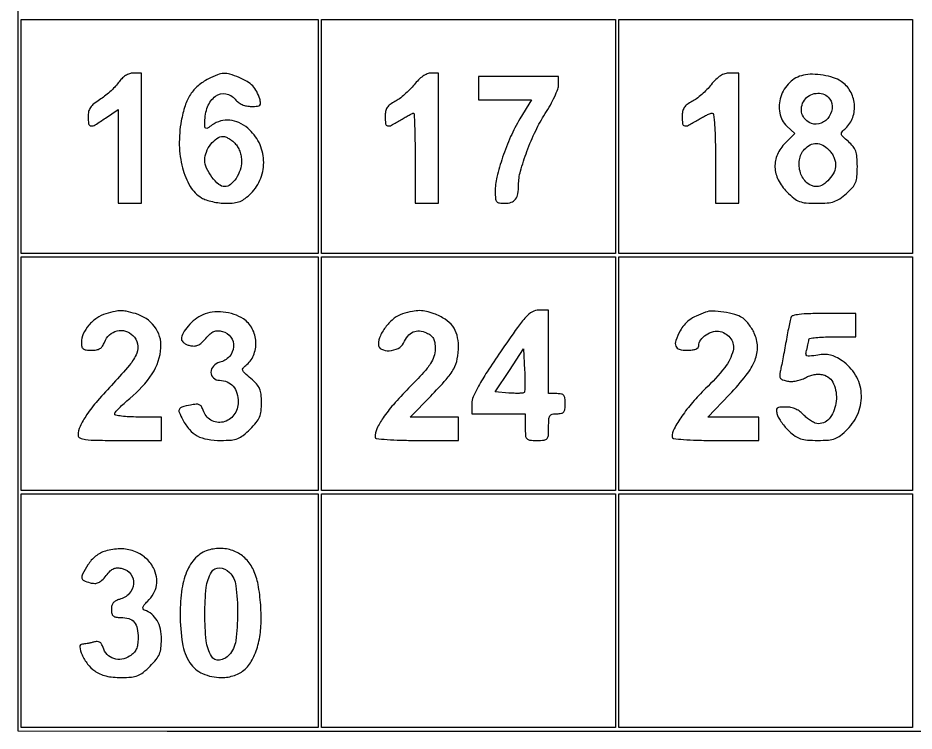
# Model space of a CAD drawing. Extents: x 16 to 642, y 26 to 500.
# Drawn here: x 16 to 284.5, y 26 to 239.5 of the extents above; entities that cross this region are included whole.
import ezdxf

# ---------------------------------------------------------------- set-up
doc = ezdxf.new("R2010")
doc.units = 0

msp = doc.modelspace()

# ---------------------------------------------------------------- linework, layer by layer
for points in [[(16, 249), (16, 26), (60.75, 25.993653, 0.000024), (90.165552, 25.990868, 0.000002), (171.156885, 25.9873, 0.000002), (267.752069, 25.98384, 0.000002), (373.762799, 25.980939), (642.025599, 25.974572), (642.262799, 248.987295), (642.5, 472.000018), (329.25, 472.000009), (16, 472)], [(46.050201, 220.070501, -0.034357), (45.001228, 218.792949, -0.018727), (43.554104, 217.369374, -0.018582), (41.96771, 216.026151, -0.02797), (40.482107, 214.988941, 0.029362), (38.767515, 213.784747, 0.074647), (37.732635, 212.675635, 0.090718), (37.184773, 211.451546, 0.060044), (37, 209.918441, 0.042504), (37.18075, 207.796018, 0.344878), (37.856705, 207.182924, 0.157958), (39.118662, 207.492902, 0.010664), (42.267865, 209.536051), (46, 212.072102), (46, 198.036051), (46, 184), (49.5, 184), (53, 184), (53, 203.5), (53, 223), (50.568094, 223, 0.082637), (49.402249, 222.805991, 0.061444), (48.22659, 222.234408, 0.054189), (47.092205, 221.310421, 0.040075)], [(73.071085, 221.248446, 0.057358), (69.960531, 219.183116, 0.074329), (67.701303, 216.615954, 0.065021), (66.091684, 213.227182, 0.033051), (64.933812, 208.644813, 0.05096), (64.358793, 201.435196, 0.058832), (65.318797, 194.611587, 0.067266), (67.608029, 189.0681, 0.12852), (70.978784, 185.671604, 0.05262), (72.384182, 185.029744, 0.024908), (74.304723, 184.491034, 0.024361), (76.389889, 184.122457, 0.031571), (78.327369, 184, 0.027959), (80.774839, 184.136964, 0.066322), (82.541469, 184.577267, 0.069348), (84.083713, 185.450458, 0.032947), (85.80385, 186.957696, 0.104944), (88.760678, 191.507657, 0.104294), (89.623383, 196.876796, 0.103723), (88.244717, 202.16073, 0.102698), (84.856523, 206.467274, 0.066071), (82.223622, 208.145814, 0.086232), (79.470482, 208.888729, 0.091417), (76.753752, 208.641367, 0.084672), (74.222506, 207.443296, -0.011993), (72.811354, 206.504512, -0.245042), (72.316805, 206.463653, -0.285095), (72.04737, 206.843336, -0.015428), (72, 208.378196, -0.091258), (72.833438, 212.906543, -0.142417), (75.20722, 216.048909, -0.203769), (78.25691, 216.791587, -0.183773), (81.079011, 215.150754, 0.061553), (82.026536, 214.237127, 0.057695), (83.187979, 213.558221, 0.055266), (84.52169, 213.140844, 0.048255), (85.97768, 213, 0.018449), (87.783323, 213.066647, 0.167947), (88.496111, 213.373549, 0.245596), (88.720193, 213.987854, 0.04142), (88.444999, 215.25, 0.046087), (87.540245, 217.453689, 0.071234), (86.339742, 219.121431, 0.066769), (84.658933, 220.456658, 0.035526), (82.282119, 221.654904, 0.024245), (79.523914, 222.653768, 0.085978), (77.664382, 222.89203, 0.084303), (75.813658, 222.493096, 0.022761)], [(134.712305, 219.506158, -0.025669), (133.428302, 218.056243, -0.019104), (131.873319, 216.588688, -0.019421), (130.29623, 215.314817, -0.040861), (128.962305, 214.480507, 0.039674), (127.515651, 213.580453, 0.088576), (126.627748, 212.642967, 0.094987), (126.15523, 211.500411, 0.050728), (126, 209.97432, 0.03573), (126.153088, 207.834786, 0.31685), (126.767101, 207.184279, 0.17641), (127.91452, 207.356124, 0.012409), (130.77417, 209.003738, -0.006006), (132.063148, 209.768543, -0.008579), (133.226327, 210.413598, -0.005239), (134.213515, 210.925913, -0.117594), (134.52417, 211, -0.402517), (134.717799, 210.813983, -0.001216), (134.860225, 207.034375, -0.005505), (134.965802, 202.676527, -0.003303), (135, 197.5), (135, 184), (138.5, 184), (142, 184), (142, 203.5), (142, 223), (139.75, 222.999971, 0.103129), (138.638379, 222.768211, 0.048864), (137.354109, 222.051994, 0.042012), (136.010165, 220.942001, 0.030763)], [(223.712305, 219.506158, -0.025669), (222.428302, 218.056243, -0.019104), (220.873319, 216.588688, -0.019421), (219.29623, 215.314817, -0.040861), (217.962305, 214.480507, 0.039674), (216.515651, 213.580453, 0.088576), (215.627748, 212.642967, 0.094987), (215.15523, 211.500411, 0.050728), (215, 209.97432, 0.03573), (215.153088, 207.834786, 0.31685), (215.767101, 207.184279, 0.17641), (216.91452, 207.356124, 0.012409), (219.77417, 209.003738, -0.012161), (221.099296, 209.768097, -0.014941), (222.373202, 210.413598, -0.013406), (223.463897, 210.890649, -0.096675), (224.02417, 211, -0.385441), (224.446177, 210.617918, -0.006767), (224.731929, 207.291407, -0.012237), (224.935974, 203.015757, -0.005804), (225, 197.5), (225, 184), (228.5, 184), (232, 184), (232, 203.5), (232, 223), (229.25, 222.999971, 0.073405), (227.832307, 222.790695, 0.067536), (226.491142, 222.178895, 0.055123), (225.146985, 221.107454, 0.028564)], [(154, 218.5), (154, 215), (161.927045, 215), (169.85409, 215), (166.390726, 209.25, 0.031085), (163.632414, 203.951463, 0.022937), (161.228456, 197.789343, 0.02316), (159.522805, 191.852881, 0.058434), (159, 187.394665, 0.022863), (159.089914, 185.429345, 0.154806), (159.463056, 184.54335, 0.183527), (160.243818, 184.11479, 0.03476), (161.893011, 184, 0.08052), (163.819783, 184.312313, 0.152657), (165.083142, 185.222581, 0.12048), (165.785798, 186.867724, 0.040986), (166, 189.476452, -0.068269), (166.564769, 193.593537, -0.021204), (168.504612, 199.545629, -0.021677), (171.125842, 205.731571, -0.032422), (173.985242, 210.855871, 0.016471), (175.522148, 213.41487, 0.018651), (176.820665, 215.967285, 0.018176), (177.757018, 218.20081, 0.090401), (178, 219.533741), (178, 222), (166, 222), (154, 222)], [(251.326888, 222.347492, 0.142188), (247.183109, 220.116359, 0.1205), (244.555559, 215.87419, 0.125146), (244.236651, 211.028108, 0.159667), (246.37046, 207.121697), (248.740919, 204.894766), (245.87046, 202.024306, 0.092929), (243.539863, 198.618205, 0.113215), (242.81462, 194.832391, 0.108363), (243.806219, 190.982362, 0.079526), (246.4, 187.4, 0.025949), (248.502781, 185.504845, 0.080131), (250.156176, 184.554429, 0.072173), (252.119358, 184.120187, 0.0184), (255.384223, 184, 0.019004), (258.507909, 184.118766, 0.060695), (260.549851, 184.52684, 0.070504), (262.265156, 185.375118, 0.032304), (264.234223, 186.917971, 0.02947), (266.02773, 188.721325, 0.085184), (266.950899, 190.21436, 0.07592), (267.379772, 192.027449, 0.020184), (267.5, 195.004555, 0.019069), (267.391079, 197.859528, 0.067302), (267.008027, 199.650837, 0.085446), (266.218804, 201.043592, 0.043629), (264.81063, 202.486466, -0.011832), (263.137853, 203.995639, -0.154956), (262.738181, 204.717524, -0.232616), (262.917924, 205.396124, -0.02981), (264.00395, 206.503574, 0.125883), (266.120867, 209.701198, 0.108115), (266.600765, 213.716853, 0.106358), (265.357701, 217.619322, 0.118162), (262.650405, 220.493408, 0.066409), (260.319468, 221.611958, 0.038142), (257.286016, 222.349616, 0.037719), (254.108059, 222.62646, 0.055789)], [(258.8, 215.8, -0.191035), (259.9639, 213.106474, -0.151771), (259.109113, 210.028509, -0.151419), (256.658358, 207.972157, -0.190213), (253.718121, 207.908571, -0.111771), (251.949392, 209.059642, -0.120737), (250.90925, 210.831069, -0.119223), (250.798818, 212.900948, -0.107155), (251.631654, 214.8845, -0.11038), (253.126639, 216.249321, -0.098572), (255.12251, 216.918573, -0.101932), (257.165736, 216.762707, -0.127204)], [(81, 202, -0.061959), (81.829773, 200.934458, -0.047312), (82.464286, 199.598214, -0.044811), (82.865081, 198.086773, -0.042437), (83, 196.5, -0.082636), (82.577465, 193.960853, -0.065692), (81.339478, 191.468343, -0.071802), (79.663017, 189.615804, -0.174719), (77.954545, 189, -0.180847), (76.164841, 189.669211, -0.05319), (74.135397, 191.85263, -0.052838), (72.525406, 194.55681, -0.108278), (72, 196.954545, -0.09514), (72.460138, 199.350873, -0.070971), (73.803078, 201.690272, -0.075662), (75.629136, 203.415224, -0.152644), (77.5, 204, -0.095343), (78.214566, 203.862493, -0.034745), (79.146875, 203.4125, -0.032922), (80.123995, 202.765364, -0.033666)], [(259, 200, -0.053359), (259.765647, 199.050827, -0.038504), (260.4125, 197.853125, -0.03911), (260.854738, 196.603108, -0.065559), (261, 195.5, -0.110906), (260.517482, 193.351407, -0.069008), (259.096857, 191.18125, -0.071067), (257.203317, 189.548791, -0.143369), (255.328741, 189, -0.188416), (252.414697, 190.138522, -0.127725), (250.463972, 193.169955, -0.117424), (250.143204, 196.982411, -0.147487), (251.654988, 200.171259, -0.088945), (253.353273, 201.483353, -0.126594), (255.201959, 201.913357, -0.118739), (257.116049, 201.404815, -0.072462)], [(42.312913, 150.897522, 0.081327), (39.630925, 149.62199, 0.064082), (37.240189, 147.464249, 0.066696), (35.565935, 144.882933, 0.111002), (35, 142.365141, 0.054671), (35.13495, 141.134631, 0.173898), (35.569722, 140.445482, 0.137188), (36.420032, 140.095012, 0.029578), (38.024751, 140, 0.041927), (39.518566, 140.125484, 0.093925), (40.582087, 140.519631, 0.105054), (41.354445, 141.2414, 0.061724), (41.948147, 142.363615, -0.113383), (43.44331, 144.600925, -0.12998), (45.697594, 145.824728, -0.133837), (48.210486, 145.756251, -0.12364), (50.428571, 144.428571, -0.141254), (51.818399, 141.912961, -0.15359), (51.593569, 139.13315, -0.077234), (49.442101, 135.54122, -0.016824), (44.627805, 130.134167, 0.012372), (39.852078, 124.865645, 0.028289), (36.586657, 120.615097, 0.037386), (34.599408, 117.174432, 0.112732), (34, 114.54966, 0.303971), (34.547281, 113.73262, 0.066867), (36.266571, 113.280993, 0.027115), (39.579792, 113.051594, 0.003728), (46.5, 113), (59, 113), (59, 116.5), (59, 120), (52, 120, -0.012517), (49.316287, 120.067194, -0.020615), (47.05625, 120.274084, -0.015801), (45.302678, 120.564477, -0.357986), (45, 120.93305, -0.183163), (45.202399, 121.467023, -0.012196), (46.337948, 122.688365, -0.016319), (47.809788, 124.100662, -0.011412), (49.554718, 125.59835, 0.074754), (56.232267, 132.983961, 0.130967), (58.849897, 140.742094, 0.181505), (56.925658, 147.094208, 0.163085), (51.204514, 150.959978, 0.012282), (48.417265, 151.660832, 0.057264), (46.772613, 151.838114, 0.056771), (45.124148, 151.6386, 0.011943)], [(71.378302, 150.596603, 0.059904), (69.080502, 149.221864, 0.048503), (66.98807, 147.249954, 0.051051), (65.478907, 145.118473, 0.129234), (65, 143.296546, 0.164913), (65.178693, 142.769502, 0.066575), (65.723435, 142.226201, 0.056112), (66.520458, 141.749511, 0.045281), (67.462757, 141.419991, 0.065568), (68.783052, 141.267542, 0.1003), (69.905042, 141.513643, 0.080824), (71.00631, 142.230684, 0.030505), (72.29138, 143.55236, -0.0299), (73.605372, 144.907056, -0.08563), (74.705693, 145.612365, -0.103939), (75.848585, 145.834593, -0.057768), (77.261972, 145.649097, -0.173468), (79.813604, 143.942776, -0.182793), (80.634727, 141.046552, -0.165813), (79.347108, 138.115832, -0.14661), (76.471135, 136.403399, 0.147104), (74.56758, 135.267478, 0.185275), (73.822952, 133.371718, 0.218691), (74.577661, 131.694013, 0.181315), (76.428571, 131, -0.1008), (78.707977, 130.535753, -0.11652), (80.490381, 129.22567, -0.105587), (81.615528, 127.139257, -0.071164), (82, 124.451624, -0.161688), (80.729787, 120.62634, -0.177962), (77.469641, 118.502689, -0.193863), (73.825542, 119.082755, -0.18265), (71.486064, 122.043908, 0.059046), (70.989564, 123.140109, 0.160554), (70.350726, 123.688282, 0.120692), (69.385067, 123.834772, 0.026938), (67.722246, 123.594449, 0.015497), (65.107715, 122.986722, 0.211375), (64.363087, 122.389486, 0.224914), (64.329821, 121.458529, 0.017627), (65.420552, 119.153635, 0.058455), (67.381027, 116.250968, 0.091527), (69.722267, 114.367567, 0.083094), (72.75127, 113.333127, 0.040844), (76.822506, 113, 0.020007), (79.940651, 113.124818, 0.072512), (81.870728, 113.566132, 0.078307), (83.516597, 114.521326, 0.025819), (85.6, 116.4, 0.025567), (87.393005, 118.386389, 0.069422), (88.373152, 120.004851, 0.072223), (88.851802, 121.791821, 0.029387), (89, 124.311106, 0.026196), (88.867711, 126.834318, 0.078634), (88.422566, 128.496239, 0.082523), (87.499705, 129.894663, 0.030833), (85.791452, 131.522028, -0.011122), (83.945318, 133.146937, -0.113649), (83.373346, 133.982133, -0.259785), (83.465458, 134.664458, -0.074363), (84.252137, 135.442417, 0.137838), (86.589307, 138.420024, 0.110546), (87.286745, 142.450906, 0.108418), (86.199796, 146.458316, 0.128171), (83.571376, 149.361276, 0.065147), (80.745225, 150.726215, 0.054767), (77.49064, 151.421244, 0.055757), (74.227668, 151.387212, 0.074553)], [(131.211912, 150.87135, 0.098688), (128.725518, 149.584741, 0.057004), (126.341667, 147.187771, 0.05746), (124.58734, 144.351752, 0.109698), (124.003738, 141.75, 0.293377), (124.919522, 140.316848, 0.122378), (127.274255, 139.869089, 0.099151), (129.942008, 140.559638, 0.174906), (131.512872, 142.168205, -0.065593), (132.814795, 144.252997, -0.117024), (134.417577, 145.467856, -0.12684), (136.300288, 145.777988, -0.084816), (138.422341, 145.217338, -0.053156), (139.725638, 144.447155, -0.110343), (140.492556, 143.556792, -0.092824), (140.883678, 142.319337, -0.030263), (141, 140.399253, -0.074671), (140.654507, 138.098709, -0.073825), (139.648153, 135.991299, -0.038576), (137.541537, 133.332318, -0.006507), (133.068946, 128.627815, 0.012744), (128.483607, 123.682636, 0.030356), (125.406383, 119.729768, 0.041293), (123.569847, 116.509114, 0.10936), (123, 113.9349, 0.385706), (123.348895, 113.549905, 0.005912), (126.592602, 113.268698, 0.011995), (130.603767, 113.065305, 0.006669), (135.5, 113), (148, 113), (148, 116.5), (148, 120), (140.778888, 120), (133.557777, 120), (139.665917, 126.25, 0.011657), (144.323531, 131.243519, 0.055166), (146.584533, 134.430259, 0.081667), (147.650524, 137.40696, 0.045258), (148, 141.259945, 0.066963), (147.558127, 144.544524, 0.095288), (146.260817, 147.179804, 0.088951), (143.999606, 149.269094, 0.051618), (140.6849, 150.933388, 0.033485), (138.379546, 151.634488, 0.058776), (136.401069, 151.854741, 0.050222), (134.222513, 151.620944, 0.01838)], [(160.573371, 139.521136, 0.006335), (156.579074, 133.546486, 0.01785), (153.99208, 129.239837, 0.023593), (152.42526, 126.061921, 0.103083), (152, 124.021136), (152, 121), (160, 121), (168, 121), (168, 117, 0.01583), (168.079836, 114.478972, 0.165362), (168.46875, 113.535714, 0.192545), (169.324962, 113.099137, 0.022778), (171.5, 113, 0.022778), (173.675038, 113.099137, 0.192545), (174.53125, 113.535714, 0.165362), (174.920164, 114.478972, 0.01583), (175, 117, -0.016149), (175.074999, 119.321544, -0.124134), (175.40625, 120.35, -0.201266), (176.111634, 120.848244, -0.05449), (177.5, 121, 0.047675), (178.824437, 121.126572, 0.173074), (179.541667, 121.55, 0.144586), (179.902765, 122.386401, 0.030103), (180, 124, 0.030103), (179.902765, 125.613599, 0.144586), (179.541667, 126.45, 0.173074), (178.824437, 126.873428, 0.047675), (177.5, 127), (175, 127), (175, 139.5), (175, 152), (172.073371, 152, 0.131689), (170.12743, 151.478437, 0.075758), (168.219861, 149.951665, 0.031652), (165.637952, 146.767426, 0.004016)], [(222, 151.392556, 0.025046), (219.225148, 150.235926, 0.046862), (217.138906, 148.989161, 0.056022), (215.58048, 147.554002, 0.059414), (214.414686, 145.835022, 0.030591), (213.11752, 142.899511, 0.176334), (213.107755, 141.229126, 0.250539), (214.142204, 140.291026, 0.061482), (216.5, 140, 0.027145), (218.009686, 140.08202, 0.064674), (219.099448, 140.346072, 0.103584), (219.761357, 140.773444, 0.200379), (220, 141.345012, -0.158901), (220.570214, 143.093954, -0.089038), (222.20312, 144.654854, -0.085039), (224.360149, 145.606709, -0.123577), (226.430841, 145.606714, -0.18068), (229.624726, 143.405648, -0.218791), (230.26681, 139.858863, -0.105341), (227.762508, 134.824616, -0.032341), (222.031775, 128.5, 0.021666), (218.136828, 124.381514, 0.026923), (214.90352, 120.218481, 0.027939), (212.622084, 116.502846, 0.124333), (212, 114.039838, 0.379123), (212.417454, 113.56842, 0.010364), (215.375487, 113.269997, 0.014324), (219.419915, 113.062854, 0.005632), (225, 113), (238, 113), (238, 116.5), (238, 120), (230.335938, 120), (222.671876, 120), (229.235494, 126.798727, 0.025412), (234.197293, 132.490421, 0.07091), (236.844498, 137.064966, 0.103036), (237.573059, 141.122478, 0.104221), (236.615477, 145.115407, 0.028826), (235.85349, 146.507894, 0.024812), (234.900203, 147.877812, 0.025577), (233.908093, 149.035088, 0.06326), (233.043967, 149.740469, 0.07507), (230.823197, 150.701435, 0.027517), (227.464549, 151.394552, 0.026705), (224.108637, 151.714643, 0.096937)], [(247.557459, 149.75, 0.02255), (247.35248, 148.946781, 0.002137), (246.94827, 146.957812, 0.002729), (246.489197, 144.58056, 0.002147), (246.01692, 142, -0.001683), (245.535583, 139.356085, -0.001827), (245.049196, 136.786923, -0.001716), (244.616826, 134.588435, -0.008928), (244.352552, 133.381015, 0.061911), (244.233062, 132.295843, 0.17168), (244.495416, 131.586035, 0.137858), (245.196358, 131.103689, 0.034977), (246.544934, 130.746659, 0.058267), (247.785542, 130.656581, 0.036133), (249.237957, 130.82605, 0.035555), (250.688274, 131.211045, 0.047654), (251.92666, 131.772693, -0.044226), (253.222742, 132.371232, -0.044959), (254.596811, 132.7285, -0.046563), (255.963986, 132.826361, -0.056134), (257.239551, 132.654725, -0.235405), (260.392818, 129.953732, -0.125201), (261.184795, 124.748912, -0.128077), (259.390976, 119.87815, -0.245554), (255.797264, 118, -0.096829), (254.908676, 118.173711, -0.037464), (253.779905, 118.734375, -0.035337), (252.613884, 119.543346, -0.036566), (251.58758, 120.5, 0.045482), (250.374178, 121.591339, 0.054127), (249.048855, 122.373997, 0.055327), (247.611976, 122.8418, 0.051096), (246.067942, 123, 0.018418), (244.240063, 122.932645, 0.163415), (243.507017, 122.624763, 0.243358), (243.265889, 122.006317, 0.043466), (243.510827, 120.75, 0.062006), (243.960671, 119.695677, 0.023671), (244.829692, 118.353125, 0.023007), (245.922086, 116.968057, 0.026143), (247.093991, 115.75, 0.037256), (248.881357, 114.310663, 0.07296), (250.517217, 113.504626, 0.059808), (252.523293, 113.113243, 0.018303), (255.615777, 113, 0.018283), (258.865127, 113.118855, 0.071079), (260.827012, 113.547367, 0.080124), (262.469172, 114.480784, 0.027163), (264.521131, 116.321131, 0.102656), (267.825256, 121.355471, 0.113489), (268.695498, 127.105828, 0.115775), (266.966865, 132.571094, 0.110125), (262.964488, 136.814066, 0.029176), (261.041072, 137.958843, 0.061707), (259.416939, 138.561423, 0.063892), (257.731493, 138.738038, 0.033358), (255.625053, 138.54817, -0.009422), (253.210641, 138.213486, -0.149056), (252.403568, 138.357878, -0.309239), (252.116496, 138.885861, -0.040005), (252.361399, 140.218203, 0.00693), (252.596423, 141.14679, 0.007688), (252.797135, 142.050035, 0.007195), (252.945246, 142.824782, 0.039095), (252.986345, 143.25, -0.366158), (253.248056, 143.548275, -0.01052), (255.052239, 143.779687, -0.016582), (257.315198, 143.946017, -0.010052), (260, 144), (267, 144), (267, 147.5), (267, 151), (257.468615, 151, 0.007328), (253.01403, 150.934714, 0.024042), (250.08052, 150.707252, 0.032009), (248.174264, 150.341722, 0.261313)], [(167.65481, 127.321477, -0.179461), (167.300186, 127.158729, -0.011393), (166.137953, 127.097856, -0.015576), (164.717599, 127.100137, -0.010882), (163.118243, 127.187416), (159.028321, 127.5), (163.26416, 133.945396), (167.5, 140.390792), (167.800727, 134.079456, -0.006904), (167.883614, 131.628504, -0.010397), (167.881914, 129.490874, -0.005568), (167.823438, 127.704595, -0.187538)], [(73.5, 80.284169, 0.129352), (69.675245, 78.221287, 0.096917), (66.860595, 74.325512, 0.071921), (65.149646, 68.567509, 0.036326), (64.599133, 61, 0.038679), (65.278898, 52.225903, 0.105814), (67.489977, 46.447944, 0.146424), (71.349802, 43.172431, 0.103596), (76.947767, 42, 0.081158), (80.898117, 42.645457, 0.106241), (84.035615, 44.507489, 0.093673), (86.398433, 47.702971, 0.051286), (88.062446, 52.298407, 0.050375), (88.806776, 57.42196, 0.027893), (88.729788, 63.748229, 0.027831), (87.971022, 69.856417, 0.066053), (86.571623, 74.207822, 0.081375), (84.320095, 77.460628, 0.092213), (81.23305, 79.660024, 0.091124), (77.530316, 80.618867, 0.077404)], [(42.211912, 79.881538, 0.053943), (40.727535, 79.268918, 0.043126), (39.28438, 78.31224, 0.042199), (37.994483, 77.096182, 0.045773), (36.96565, 75.711538, 0.01308), (35.393845, 72.97512, 0.154888), (35.167944, 71.787012, 0.266252), (35.739128, 71.019646, 0.041171), (37.604984, 70.384295, 0.056406), (39.020572, 70.194598, 0.109579), (40.133469, 70.41761, 0.09057), (41.182642, 71.130323, 0.030086), (42.431925, 72.517086, -0.030081), (43.681464, 73.904164, -0.090618), (44.730635, 74.61676, -0.109609), (45.843748, 74.83955, -0.056334), (47.260291, 74.649519, -0.173395), (49.812941, 72.943038, -0.182818), (50.63482, 70.046724, -0.165868), (49.347462, 67.115983, -0.146602), (46.471135, 65.403399, 0.055087), (45.332692, 64.98012, 0.104796), (44.573148, 64.372336, 0.109109), (44.144059, 63.527089, 0.063181), (44, 62.391592, 0.05185), (44.127774, 61.162747, 0.165664), (44.542692, 60.463535, 0.142616), (45.343956, 60.102274, 0.035077), (46.8, 60, -0.072562), (49.221738, 59.646687, -0.146361), (50.820181, 58.598523, -0.127139), (51.717763, 56.72518, -0.048511), (52, 53.823053, -0.032143), (51.874459, 51.87222, -0.077232), (51.471609, 50.485303, -0.087711), (50.705412, 49.393274, -0.051036), (49.459036, 48.381202, -0.106525), (47.122654, 47.480938, -0.119693), (44.726628, 47.679567, -0.122308), (42.726235, 48.945924, -0.114417), (41.490331, 51.030463, 0.054302), (41.049005, 52.02989, 0.135758), (40.484795, 52.584259, 0.137179), (39.720003, 52.766623, 0.05594), (38.653596, 52.605076, -0.011614), (37.741216, 52.382884, -0.010248), (36.780712, 52.193017, -0.01035), (35.907797, 52.057548, -0.030476), (35.30202, 52.013655, 0.446614), (34.552075, 51.157437, 0.078109), (35.214477, 48.824402, 0.055024), (36.895692, 46.035425, 0.075041), (39.002921, 43.99792, 0.050565), (40.576244, 43.101827, 0.043026), (42.38426, 42.481143, 0.037522), (44.500118, 42.118633, 0.023673), (47.00437, 42, 0.021589), (49.994556, 42.129169, 0.072708), (51.895166, 42.577198, 0.076615), (53.534701, 43.536938, 0.025724), (55.6, 45.4, 0.025567), (57.403261, 47.397746, 0.070437), (58.380435, 49.01867, 0.072425), (58.854531, 50.820612, 0.028176), (59, 53.4, 0.052994), (58.668407, 56.519825, 0.077878), (57.680161, 59.088913, 0.088586), (56.075347, 60.996638, 0.093511), (53.9375, 62.1875, -0.164135), (53.486469, 62.52833, -0.232609), (53.41685, 63.018027, -0.097102), (53.816086, 63.73266, -0.020586), (54.787064, 64.787064, 0.063052), (56.610386, 67.139002, 0.089811), (57.525594, 69.612514, 0.092524), (57.501633, 72.193956, 0.07098), (56.571026, 74.862652, 0.097379), (54.169068, 77.885775, 0.092513), (50.760193, 79.840981, 0.085706), (46.644523, 80.527388, 0.069587)], [(79.35654, 73.500603, -0.16697), (81.314201, 69.494183, -0.03171), (81.810274, 61.267295, -0.032259), (81.25086, 53.012882, -0.152005), (79.278033, 48.75473, -0.178211), (76.364086, 47.228378, -0.299592), (73.972536, 48.390635, -0.107549), (72.430564, 53.012942, -0.026934), (72, 61, -0.027352), (72.433444, 68.917438, -0.106028), (73.973806, 73.555542, -0.282223), (76.387025, 74.838826, -0.183003)]]:
    msp.add_lwpolyline(points, format="xyb", close=True)
for points in [[(106, 204), (106, 169), (61.5, 169), (17, 169), (17, 204), (17, 239), (61.5, 239), (106, 239)], [(195, 204), (195, 169), (151, 169), (107, 169), (107, 204), (107, 239), (151, 239), (195, 239)], [(284, 204), (284, 169), (240, 169), (196, 169), (196, 204), (196, 239), (240, 239), (284, 239)], [(106, 133), (106, 98), (61.5, 98), (17, 98), (17, 133), (17, 168), (61.5, 168), (106, 168)], [(195, 133), (195, 98), (151, 98), (107, 98), (107, 133), (107, 168), (151, 168), (195, 168)], [(284, 133), (284, 98), (240, 98), (196, 98), (196, 133), (196, 168), (240, 168), (284, 168)], [(106, 62), (106, 27), (61.5, 27), (17, 27), (17, 62), (17, 97), (61.5, 97), (106, 97)], [(195, 62), (195, 27), (151, 27), (107, 27), (107, 62), (107, 97), (151, 97), (195, 97)], [(284, 62), (284, 27), (240, 27), (196, 27), (196, 62), (196, 97), (240, 97), (284, 97)]]:
    msp.add_lwpolyline(points, close=True)

doc.saveas('drawing.dxf')
